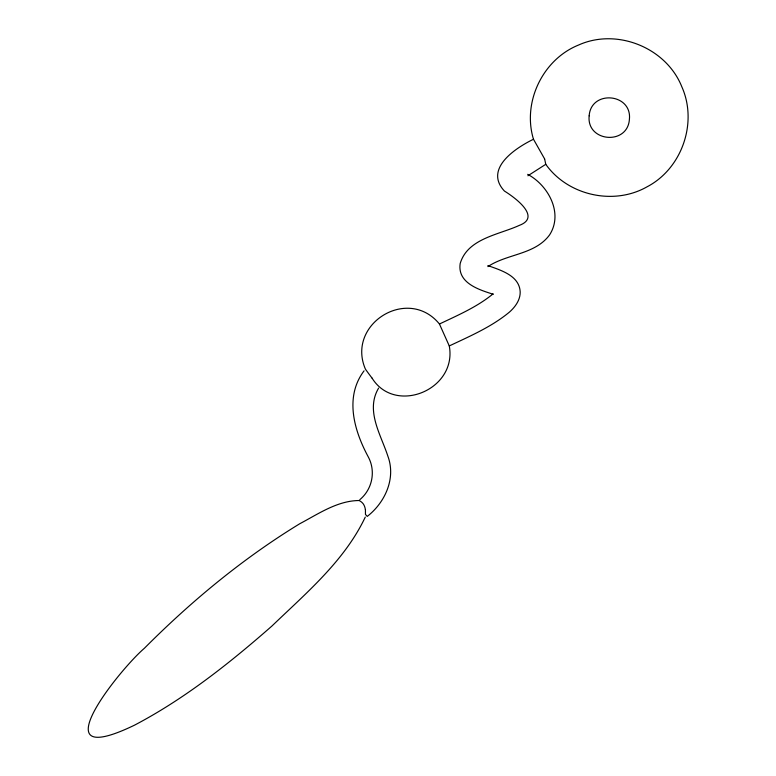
<?xml version="1.0" encoding="UTF-8"?>
<svg xmlns="http://www.w3.org/2000/svg" width="776" height="776" viewBox="0 0 776 776"><rect width="100%" height="100%" fill="white"/><g stroke="black" fill="none" stroke-linecap="round" stroke-linejoin="round"><path stroke-width="1.16" d="M365.273 517.088C344.592 560.844 306.161 593.077 271.92 626.038C229.434 663.296 184.678 698.837 134.471 725.191C37.578 771.916 119.194 669.814 144.355 648.299C191.274 601.177 242.956 558.39 299.788 523.722C318.344 513.925 337.405 500.675 359.104 500.52C360.791 501.344 362.314 502.547 363.41 504.099A8.458 5.383 71.6 0 1 365.331 509.522M378.61 388.097C365.273 410.562 380.812 434.453 387.825 456.036C396.167 478.278 385.139 502.479 367.242 516.418L365.447 514.372L365.438 509.541M364.06 370.841C344.321 396.972 354.099 430.525 368.134 456.647C376.04 471.042 372.422 489.249 359.792 499.705M493.032 293.9C477.114 306.976 457.908 315.221 439.449 324.009C407.953 285.529 345.98 324.067 365.428 369.163C367.582 372.17 369.783 375.138 372.024 378.067M527.903 175.774L545.77 164.308C567.877 195.562 613.748 205.786 647.038 186.822C681.92 168.644 697.905 122.734 681.842 86.825C666.283 47.666 616.881 27.703 578.489 45.066C542.667 59.49 522.2 102.316 533.481 139.253C515.904 147.76 483.555 168.741 504.429 191.051C513.411 196.59 542.337 216.882 519.319 225.379C498.716 234.847 467.521 238.474 460.178 263.549C457.239 282.968 478.821 289.72 493.226 294.25M487.9 266.605C507.165 253.694 534.829 254.819 549.534 234.973C563.57 213.313 548.312 185.319 527.68 174.338M372.063 378.116C395.071 415.218 457.336 389.862 449.285 345.941C470.081 336.105 491.693 326.832 509.531 312.02C515.264 306.918 520.318 299.972 520.192 291.98C519.464 275.567 500.762 270.242 487.881 265.576M533.5 139.273L544.636 158.954M439.449 324.009L449.275 345.931M544.665 159.08L545.761 164.279M589.168 115.818C586.297 141.979 627.561 145.684 629.394 119.426C632.265 93.266 591.002 89.56 589.168 115.818"/></g></svg>
